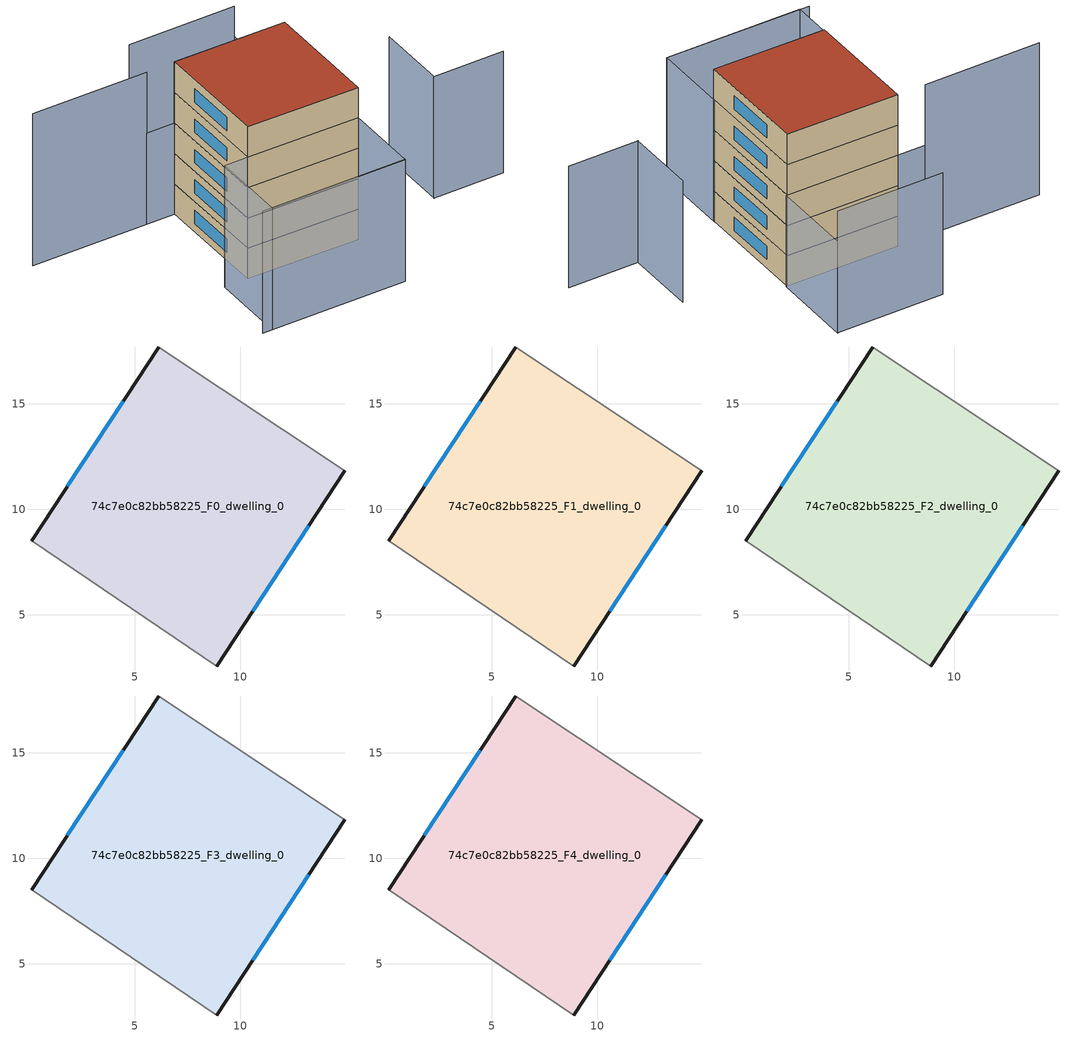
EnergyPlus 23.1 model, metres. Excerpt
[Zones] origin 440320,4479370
74c7e0c82bb58225_F0_dwelling_0
 floor ground (EU_floor_Construction): 14.97,11.82 8.89,2.57 0.11,8.51 6.14,17.7 z0
 wall outside (EU_wall_Construction): 8.89,2.57 14.97,11.82 / 6.14,17.7 0.11,8.51 z0:3
 wall adiabatic (EU_wall_Construction): 0.11,8.51 8.89,2.57 / 14.97,11.82 6.14,17.7 z0:3
 window (EU_Window_Construction): 10.59,5.17 13.26,9.22 / 4.45,15.12 1.81,11.09 z0.84:2.16
74c7e0c82bb58225_F1_dwelling_0
 floor to 74c7e0c82bb58225_F0_dwelling_0 (EU_floor_Construction): 14.97,11.82 8.88,2.57 0.11,8.51 6.14,17.7 z3
 wall outside (EU_wall_Construction): 8.89,2.57 14.97,11.82 / 6.14,17.7 0.11,8.51 z3:6
 wall adiabatic (EU_wall_Construction): 0.11,8.51 8.89,2.57 / 14.97,11.82 6.14,17.7 z3:6
 window (EU_Window_Construction): 10.59,5.17 13.26,9.22 / 4.45,15.12 1.81,11.09 z3.84:5.16
74c7e0c82bb58225_F2_dwelling_0
 floor to 74c7e0c82bb58225_F1_dwelling_0 (EU_floor_Construction): 14.97,11.82 8.88,2.57 0.11,8.51 6.14,17.7 z6
 wall outside (EU_wall_Construction): 8.89,2.57 14.97,11.82 / 6.14,17.7 0.11,8.51 z6:9
 wall adiabatic (EU_wall_Construction): 0.11,8.51 8.89,2.57 / 14.97,11.82 6.14,17.7 z6:9
 window (EU_Window_Construction): 10.59,5.17 13.26,9.22 / 4.45,15.12 1.81,11.09 z6.84:8.16
74c7e0c82bb58225_F3_dwelling_0
 floor to 74c7e0c82bb58225_F2_dwelling_0 (EU_floor_Construction): 14.97,11.82 8.88,2.57 0.11,8.51 6.14,17.7 z9
 wall outside (EU_wall_Construction): 8.89,2.57 14.97,11.82 / 6.14,17.7 0.11,8.51 z9:12
 wall adiabatic (EU_wall_Construction): 0.11,8.51 8.89,2.57 / 14.97,11.82 6.14,17.7 z9:12
 window (EU_Window_Construction): 10.59,5.17 13.26,9.22 / 4.45,15.12 1.81,11.09 z9.84:11.16
74c7e0c82bb58225_F4_dwelling_0
 floor to 74c7e0c82bb58225_F3_dwelling_0 (EU_floor_Construction): 14.97,11.82 8.88,2.57 0.11,8.51 6.14,17.7 z12
 wall outside (EU_wall_Construction): 8.89,2.57 14.97,11.82 / 6.14,17.7 0.11,8.51 z12:15
 wall adiabatic (EU_wall_Construction): 0.11,8.51 8.89,2.57 / 14.97,11.82 6.14,17.7 z12:15
 window (EU_Window_Construction): 10.59,5.17 13.26,9.22 / 4.45,15.12 1.81,11.09 z12.84:14.16
 roof outside (EU_roof_Construction): 8.89,2.57 14.97,11.82 6.14,17.7 0.11,8.51 z15
shading: 16.73,-0.62 22.35,-4.31 / 16.76,-0.65 20.46,4.99 / -6.42,4.24 5.05,-3.31 / 19.35,18.25 10.87,23.8 / 5.02,-3.31 -5.66,3.74 / -5.66,3.74 -1.72,9.73 / -1.72,9.73 8.97,2.67 / 8.97,2.67 5.02,-3.31 z0:12; 19.37,18.27 15.07,11.76 / 15.07,11.76 3.89,19.15 z0:9; 3.92,19.17 -5.25,25.21 z0:15
[Building]
EU S2 Campaign: North Axis=0; Terrain=City; Solar Distribution=FullExterior
[Site:Location]
Madrid: Latitude=40.5; Longitude=-3.5; Time Zone=1; Elevation=609
[SizingPeriod:WeatherFileDays]
AnnualSizingPeriod: Begin Month=1; Begin Day of Month=1; End Month=12; End Day of Month=31; Day of Week for Start Day=Monday; Use Weather File Daylight Saving Period=No; Use Weather File Rain and Snow Indicators=No
[MATERIAL]
EU_InternalMass_Material: Roughness=MediumRough; Thickness=0.1; Conductivity=1; Density=1800; Specific Heat=900; Thermal Absorptance=0.9; Solar Absorptance=0.7; Visible Absorptance=0.7
[MATERIAL:NOMASS] Roughness=MediumRough; Thermal Absorptance=0.9; Solar Absorptance=0.7; Visible Absorptance=0.7
Name | Thermal Resistance
EU_wall_NoMass; EU_roof_NoMass | 2.16768
EU_floor_NoMass | 1.14339
[WINDOWMATERIAL:SIMPLEGLAZINGSYSTEM]
EU_Window_SimpleGlazing: UFactor=3.23888; Solar Heat Gain Coefficient=0.85; Visible Transmittance=0.85
[CONSTRUCTION]
EU_wall_Construction: EU_wall_NoMass
EU_roof_Construction: EU_roof_NoMass
EU_floor_Construction: EU_floor_NoMass
EU_Window_Construction: EU_Window_SimpleGlazing
EU_InternalMass_Construction: EU_InternalMass_Material
[ZONE] Type=1; Multiplier=1; Ceiling Height=autocalculate; Volume=350.767; Floor Area=autocalculate; Part of Total Floor Area=Yes
74c7e0c82bb58225_F0_dwelling_0; 74c7e0c82bb58225_F1_dwelling_0; 74c7e0c82bb58225_F2_dwelling_0; 74c7e0c82bb58225_F3_dwelling_0; 74c7e0c82bb58225_F4_dwelling_0
[INTERNALMASS] Construction=EU_InternalMass_Construction; Surface Area=116.922
Name | Zone or ZoneList
74c7e0c82bb58225_F0_dwelling_0_EU_InternalMass | 74c7e0c82bb58225_F0_dwelling_0
74c7e0c82bb58225_F1_dwelling_0_EU_InternalMass | 74c7e0c82bb58225_F1_dwelling_0
74c7e0c82bb58225_F2_dwelling_0_EU_InternalMass | 74c7e0c82bb58225_F2_dwelling_0
74c7e0c82bb58225_F3_dwelling_0_EU_InternalMass | 74c7e0c82bb58225_F3_dwelling_0
74c7e0c82bb58225_F4_dwelling_0_EU_InternalMass | 74c7e0c82bb58225_F4_dwelling_0
[OTHEREQUIPMENT] Fuel Type=Electricity; Design Level Calculation Method=Watts/Area; Power per Zone Floor Area=1; Fraction Latent=0; Fraction Radiant=0; Fraction Lost=0; Carbon Dioxide Generation Rate=0; EndUse Subcategory=EU_Step8_InternalGains
Name | Zone or ZoneList or Space or SpaceList | Schedule
EU_Step8_InternalGain_74c7e0c82bb58225_F0_dwelling_0_f000 | 74c7e0c82bb58225_F0_dwelling_0 | EU_Step8_GainSchedule_74c7e0c82bb58225_F0_dwelling_0_f000
EU_Step8_InternalGain_74c7e0c82bb58225_F1_dwelling_0_f000 | 74c7e0c82bb58225_F1_dwelling_0 | EU_Step8_GainSchedule_74c7e0c82bb58225_F1_dwelling_0_f000
EU_Step8_InternalGain_74c7e0c82bb58225_F2_dwelling_0_f000 | 74c7e0c82bb58225_F2_dwelling_0 | EU_Step8_GainSchedule_74c7e0c82bb58225_F2_dwelling_0_f000
EU_Step8_InternalGain_74c7e0c82bb58225_F3_dwelling_0_f000 | 74c7e0c82bb58225_F3_dwelling_0 | EU_Step8_GainSchedule_74c7e0c82bb58225_F3_dwelling_0_f000
EU_Step8_InternalGain_74c7e0c82bb58225_F4_dwelling_0_f000 | 74c7e0c82bb58225_F4_dwelling_0 | EU_Step8_GainSchedule_74c7e0c82bb58225_F4_dwelling_0_f000
[ZONEVENTILATION:DESIGNFLOWRATE] Schedule=EU_AlwaysOn; Design Flow Rate Calculation Method=AirChanges/Hour; Air Changes per Hour=0.480546; Ventilation Type=Natural; Fan Pressure Rise=0; Fan Total Efficiency=1; Constant Term Coefficient=1; Temperature Term Coefficient=0; Velocity Term Coefficient=0; Velocity Squared Term Coefficient=0; Minimum Indoor Temperature=-100; Maximum Indoor Temperature=100; Delta Temperature=-100; Minimum Outdoor Temperature=-100; Maximum Outdoor Temperature=100; Maximum Wind Speed=40
Name | Zone or ZoneList or Space or SpaceList
EU_ConstantAir_74c7e0c82bb58225_F0_dwelling_0 | 74c7e0c82bb58225_F0_dwelling_0
EU_ConstantAir_74c7e0c82bb58225_F1_dwelling_0 | 74c7e0c82bb58225_F1_dwelling_0
EU_ConstantAir_74c7e0c82bb58225_F2_dwelling_0 | 74c7e0c82bb58225_F2_dwelling_0
EU_ConstantAir_74c7e0c82bb58225_F3_dwelling_0 | 74c7e0c82bb58225_F3_dwelling_0
EU_ConstantAir_74c7e0c82bb58225_F4_dwelling_0 | 74c7e0c82bb58225_F4_dwelling_0
[HVACTEMPLATE:THERMOSTAT] Constant Heating Setpoint=20; Constant Cooling Setpoint=50
EU_HeatOnly_74c7e0c82bb58225_F0_dwelling_0; EU_HeatOnly_74c7e0c82bb58225_F1_dwelling_0; EU_HeatOnly_74c7e0c82bb58225_F2_dwelling_0; EU_HeatOnly_74c7e0c82bb58225_F3_dwelling_0; EU_HeatOnly_74c7e0c82bb58225_F4_dwelling_0
[HVACTEMPLATE:ZONE:IDEALLOADSAIRSYSTEM] System Availability Schedule=EU_AlwaysOn; Maximum Heating Supply Air Temperature=50; Minimum Cooling Supply Air Temperature=13; Maximum Heating Supply Air Humidity Ratio=0.0156; Minimum Cooling Supply Air Humidity Ratio=0.0077; Heating Limit=NoLimit; Cooling Limit=NoLimit; Heating Availability Schedule=EU_AlwaysOn; Cooling Availability Schedule=EU_CoolingOff; Dehumidification Control Type=ConstantSensibleHeatRatio; Cooling Sensible Heat Ratio=0.7; Dehumidification Setpoint=60; Humidification Control Type=None; Humidification Setpoint=30; Outdoor Air Method=None; Outdoor Air Flow Rate per Person=0.00944; Outdoor Air Flow Rate per Zone Floor Area=0; Outdoor Air Flow Rate per Zone=0; Demand Controlled Ventilation Type=None; Outdoor Air Economizer Type=NoEconomizer; Heat Recovery Type=None; Sensible Heat Recovery Effectiveness=0.7; Latent Heat Recovery Effectiveness=0.65
Name | Template Thermostat
74c7e0c82bb58225_F0_dwelling_0 | EU_HeatOnly_74c7e0c82bb58225_F0_dwelling_0
74c7e0c82bb58225_F1_dwelling_0 | EU_HeatOnly_74c7e0c82bb58225_F1_dwelling_0
74c7e0c82bb58225_F2_dwelling_0 | EU_HeatOnly_74c7e0c82bb58225_F2_dwelling_0
74c7e0c82bb58225_F3_dwelling_0 | EU_HeatOnly_74c7e0c82bb58225_F3_dwelling_0
74c7e0c82bb58225_F4_dwelling_0 | EU_HeatOnly_74c7e0c82bb58225_F4_dwelling_0
[SIZING:ZONE] Zone Cooling Design Supply Air Temperature Input Method=SupplyAirTemperature; Zone Cooling Design Supply Air Temperature=13; Zone Heating Design Supply Air Temperature Input Method=SupplyAirTemperature; Zone Heating Design Supply Air Temperature=50; Zone Cooling Design Supply Air Humidity Ratio=0.008; Zone Heating Design Supply Air Humidity Ratio=0.008; Cooling Design Air Flow Method=DesignDay; Cooling Design Air Flow Rate=0; Cooling Minimum Air Flow per Zone Floor Area=0.000762; Cooling Minimum Air Flow=0; Cooling Minimum Air Flow Fraction=0.2; Heating Design Air Flow Method=DesignDay; Heating Design Air Flow Rate=0; Heating Maximum Air Flow per Zone Floor Area=0.002032; Heating Maximum Air Flow=0.141576; Heating Maximum Air Flow Fraction=0.3; Account for Dedicated Outdoor Air System=No; Dedicated Outdoor Air System Control Strategy=NeutralSupplyAir; Dedicated Outdoor Air Low Setpoint Temperature for Design=autosize; Dedicated Outdoor Air High Setpoint Temperature for Design=autosize; Zone Load Sizing Method=Sensible Load Only No Latent Load; Zone Latent Cooling Design Supply Air Humidity Ratio Input Method=HumidityRatioDifference; Zone Cooling Design Supply Air Humidity Ratio Difference=0.005; Zone Latent Heating Design Supply Air Humidity Ratio Input Method=HumidityRatioDifference; Zone Humidification Design Supply Air Humidity Ratio Difference=0.005
74c7e0c82bb58225_F0_dwelling_0; 74c7e0c82bb58225_F1_dwelling_0; 74c7e0c82bb58225_F2_dwelling_0; 74c7e0c82bb58225_F3_dwelling_0; 74c7e0c82bb58225_F4_dwelling_0
[SCHEDULE:CONSTANT]
Name | Hourly Value
EU_AlwaysOn | 1
EU_CoolingOff | 0
[SCHEDULE:FILE] Column Number=1; Rows to Skip at Top=0; Number of Hours of Data=8760; Column Separator=Comma; Interpolate to Timestep=No; Minutes per Item=60; Adjust Schedule for Daylight Savings=Yes
Name | File
EU_Step8_GainSchedule_74c7e0c82bb58225_F0_dwelling_0_f000 | ../../schedules/74c7e0c82bb58225/74c7e0c82bb58225_F0_dwelling_0_f000_gain.csv
EU_Step8_GainSchedule_74c7e0c82bb58225_F1_dwelling_0_f000 | ../../schedules/74c7e0c82bb58225/74c7e0c82bb58225_F1_dwelling_0_f000_gain.csv
EU_Step8_GainSchedule_74c7e0c82bb58225_F2_dwelling_0_f000 | ../../schedules/74c7e0c82bb58225/74c7e0c82bb58225_F2_dwelling_0_f000_gain.csv
EU_Step8_GainSchedule_74c7e0c82bb58225_F3_dwelling_0_f000 | ../../schedules/74c7e0c82bb58225/74c7e0c82bb58225_F3_dwelling_0_f000_gain.csv
EU_Step8_GainSchedule_74c7e0c82bb58225_F4_dwelling_0_f000 | ../../schedules/74c7e0c82bb58225/74c7e0c82bb58225_F4_dwelling_0_f000_gain.csv
